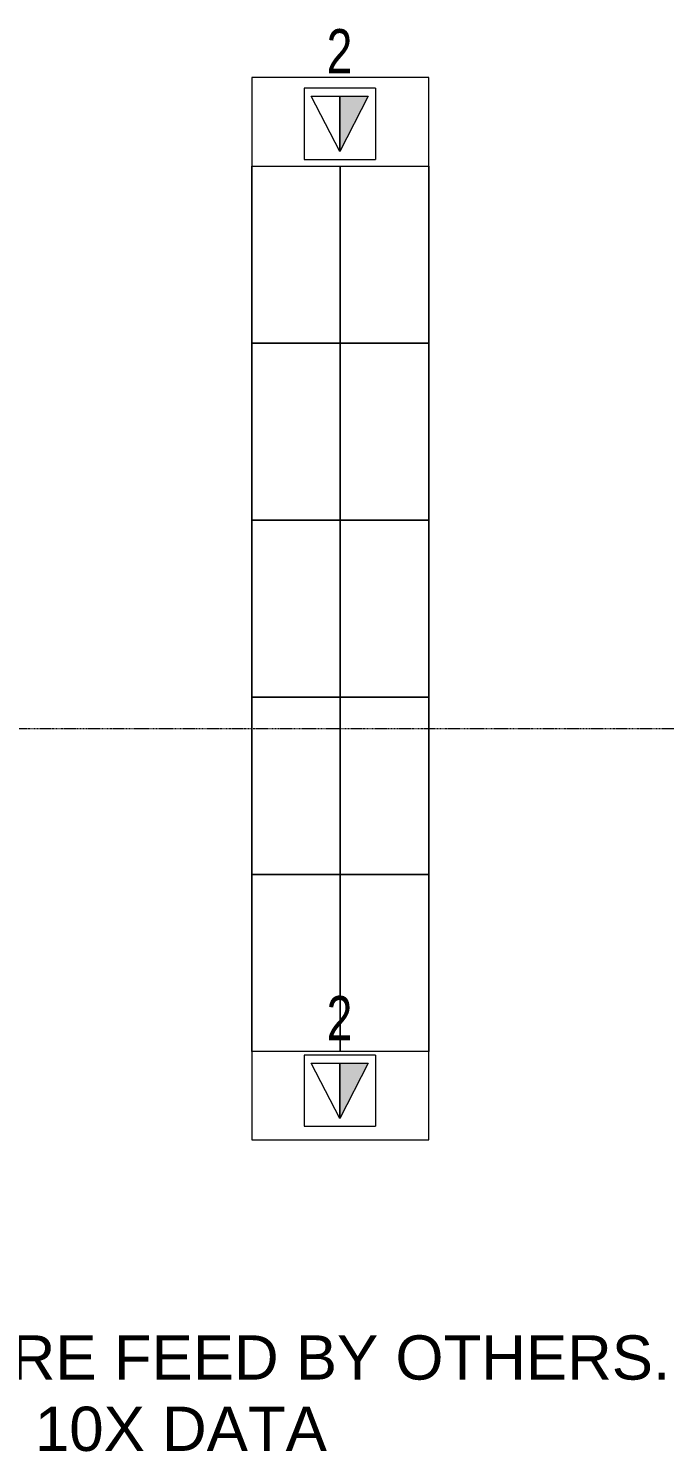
# Model space of a CAD drawing. Header units: inches. Extents: x -1205 to 1409, y -1117 to 895.
# Drawn here: x -317.7 to -188.3, y -123.2 to 166.2 of the extents above; entities that cross this region are included whole.
import ezdxf

# ---------------------------------------------------------------- set-up
doc = ezdxf.new("R2010")
doc.units = ezdxf.units.IN
doc.header["$MEASUREMENT"] = 0
doc.linetypes.add('Grid Line 1_4_', pattern=[0.4375, 0.25, -0.0625, 0.0625, -0.0625])
for name, color, linetype, lineweight in [('A-ANNO-NOTE', 131, 'Continuous', 9), ('G-ANNO-TEXT', 231, 'Continuous', 9), ('I-FURN', 30, 'Continuous', 9), ('Q-CASE', 31, 'Continuous', 9), ('S-GRID', 1, 'Continuous', 9)]:
    doc.layers.add(name, color=color, linetype=linetype, lineweight=lineweight)
doc.styles.add('Arial_1', font='arial.ttf', dxfattribs={"width": 0.75, "height": 9})
doc.styles.add('Arial_3', font='arial.ttf', dxfattribs={"height": 9})

# ---------------------------------------------------------------- blocks, each defined once
blk = doc.blocks.new('Bookshelf - 36_W x 36_H x 18_D-4197202-8TH FLOOR TELECOM PLAN')
at = {"layer": 'I-FURN', "color": 53}
for p, q in [((-18, -36), (-18, 0)), ((-18, 0), (0, 0)), ((0, 0), (0, -36)), ((0, -36), (-18, -36))]:
    blk.add_line(p, q, dxfattribs=at)
blk = doc.blocks.new('Bookshelf - 36_W x 36_H x 18_D-4182768-8TH FLOOR TELECOM PLAN')
at = {"layer": 'I-FURN', "color": 53}
for p, q in [((-18, 0), (-18, 36)), ((-18, 36), (0, 36)), ((0, 36), (0, 0)), ((0, 0), (-18, 0))]:
    blk.add_line(p, q, dxfattribs=at)
blk = doc.blocks.new('Counter Top wo Backsplash - 36_ Depth w 37_5_ H-4914704-8TH FLOOR TELECOM PLAN')
at = {"layer": 'Q-CASE'}
for p, q in [((168.74, 0), (-47.26, 0)), ((-47.26, 0), (-47.26, -36)), ((168.74, -36), (168.74, 0)), ((-47.26, -36), (168.74, -36))]:
    blk.add_line(p, q, dxfattribs=at)
blk = doc.blocks.new('18433_1 - AEO NY - CENTRAL_rvt-1-8TH FLOOR TELECOM PLAN')
at = {"layer": 'S-GRID', "linetype": 'Grid Line 1_4_'}
blk.add_line((965.79, 23.76), (-931.82, 23.76), dxfattribs=at)
at = {"color": 53, "lineweight": 9}
for name, p, rotation in [('Counter Top wo Backsplash - 36_ Depth w 37_5_ H-4914704-8TH FLOOR TELECOM PLAN', (-272.25, -12.52), 89.9999999999999), ('Bookshelf - 36_W x 36_H x 18_D-4197202-8TH FLOOR TELECOM PLAN', (-254.25, 102.19), 180), ('Bookshelf - 36_W x 36_H x 18_D-4197202-8TH FLOOR TELECOM PLAN', (-254.25, 66.19), 180), ('Bookshelf - 36_W x 36_H x 18_D-4197202-8TH FLOOR TELECOM PLAN', (-254.25, 30.19), 180), ('Bookshelf - 36_W x 36_H x 18_D-4197202-8TH FLOOR TELECOM PLAN', (-254.25, -5.81), 180), ('Bookshelf - 36_W x 36_H x 18_D-4197202-8TH FLOOR TELECOM PLAN', (-254.25, -41.81), 180)]:
    blk.add_blockref(name, p, dxfattribs=dict(at, rotation=rotation))
for p in [(-254.25, 102.19), (-254.25, 66.19), (-254.25, 30.19), (-254.25, -5.81), (-254.25, -41.81)]:
    blk.add_blockref('Bookshelf - 36_W x 36_H x 18_D-4182768-8TH FLOOR TELECOM PLAN', p, dxfattribs=at)

msp = doc.modelspace()

# ---------------------------------------------------------------- block references
at = {"lineweight": 5}
msp.add_blockref('18433_1 - AEO NY - CENTRAL_rvt-1-8TH FLOOR TELECOM PLAN', (0, 0), dxfattribs=at)

# ---------------------------------------------------------------- next in the draw order: hatches: boundary and pattern name
at = {"layer": 'A-ANNO-NOTE'}
for points in [[(-254.35, 141.17), (-254.35, 152.42), (-248.54, 152.42)], [(-254.35, -55.44), (-254.35, -44.19), (-248.54, -44.19)]]:
    msp.add_hatch(color=256, dxfattribs=at).paths.add_polyline_path(points, flags=0)

# ---------------------------------------------------------------- next in the draw order: linework, layer by layer
for p, q in [((-261.59, 154.05), (-261.59, 139.56)), ((-247.1, 154.05), (-261.59, 154.05)), ((-247.1, 154.05), (-247.1, 139.56)), ((-254.35, 141.17), (-254.35, 152.42)), ((-254.35, 152.42), (-248.54, 152.42)), ((-248.54, 152.42), (-254.35, 141.17)), ((-254.35, 152.42), (-254.35, 141.17)), ((-261.59, 139.56), (-247.1, 139.56)), ((-261.59, -42.55), (-261.59, -57.04)), ((-247.1, -42.55), (-261.59, -42.55)), ((-247.1, -42.55), (-247.1, -57.04)), ((-254.35, -55.44), (-254.35, -44.19)), ((-254.35, -44.19), (-248.54, -44.19)), ((-248.54, -44.19), (-254.35, -55.44)), ((-254.35, -44.19), (-254.35, -55.44)), ((-261.59, -57.04), (-247.1, -57.04))]:
    msp.add_line(p, q, dxfattribs=at)
at = {"layer": 'A-ANNO-NOTE', "lineweight": 20}
for p, q in [((-260.15, 152.42), (-248.54, 152.42)), ((-254.35, 141.17), (-260.15, 152.42)), ((-248.54, 152.42), (-254.35, 141.17)), ((-260.15, -44.19), (-248.54, -44.19)), ((-254.35, -55.44), (-260.15, -44.19)), ((-248.54, -44.19), (-254.35, -55.44))]:
    msp.add_line(p, q, dxfattribs=at)

# ---------------------------------------------------------------- next in the draw order: texts
at = {"layer": 'A-ANNO-NOTE', "char_height": 9, "width": 6.363, "attachment_point": 1, "style": 'Arial_1'}
for insert in [(-257.01, 166.06), (-257.01, -30.55)]:
    msp.add_mtext('2', dxfattribs=dict(at, insert=insert))
at = {"layer": 'G-ANNO-TEXT', "color": 7, "char_height": 9, "attachment_point": 1, "style": 'Arial_3'}
for s, insert, width in [('FURNITURE FEED BY OTHERS.', (-376.42, -99.55), 232.098), ('PROVIDE 10X DATA', (-376.42, -114.05), 146.046)]:
    msp.add_mtext(s, dxfattribs=dict(at, insert=insert, width=width))

doc.saveas('drawing.dxf')
